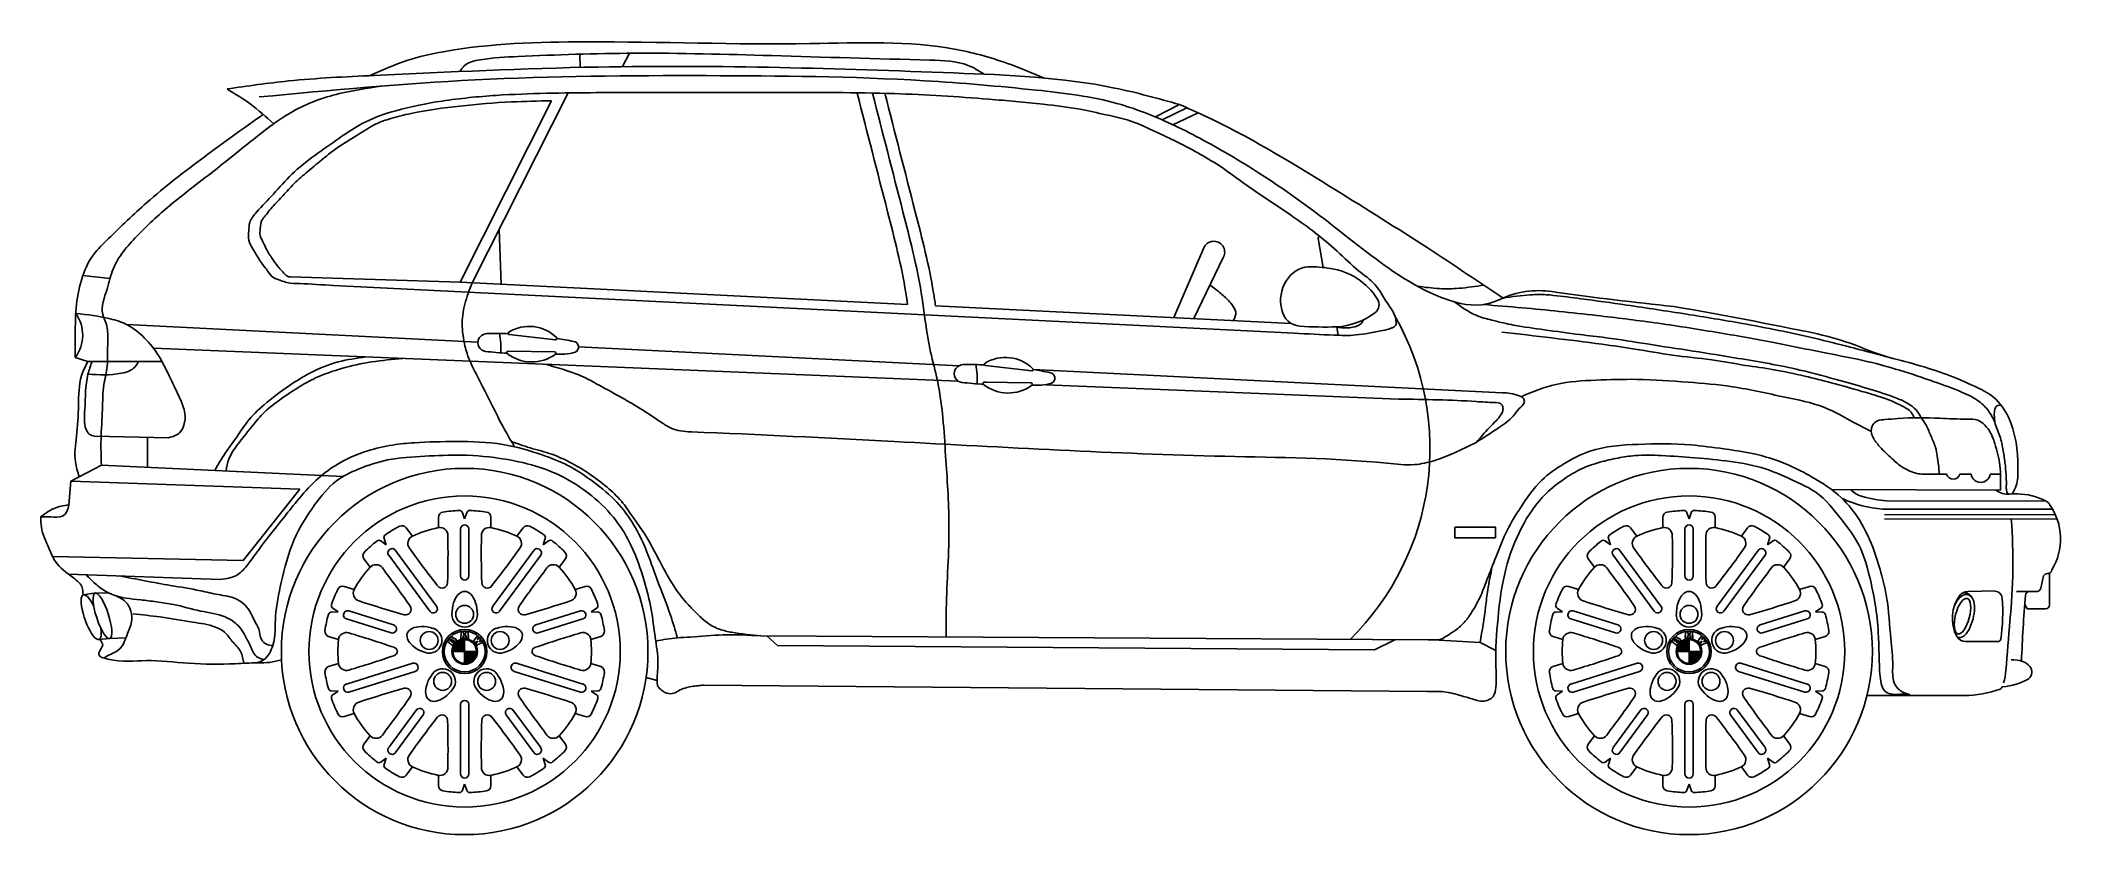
# Model space of a CAD drawing. Header units: millimetres. Extents: x -2654 to 598, y 0 to 1280.
import ezdxf

# ---------------------------------------------------------------- set-up
doc = ezdxf.new("R2010")
doc.units = ezdxf.units.MM
doc.layers.add('ceco.net 206', color=7, linetype='Continuous')

msp = doc.modelspace()

# ---------------------------------------------------------------- linework, layer by layer
at = {"layer": 'ceco.net 206'}
for p, q in [((-1785.6, 1257.6), (-1785.1, 1236.3)), ((-1705.9, 1259.1), (-1717.1, 1237.5)), ((-1978.6, 890.4), (-1831.2, 1182.6)), ((-1804.4, 1195.3), (-1959, 889.4)), ((-820.2, 1176.4), (-859, 1156.4)), ((-808.5, 1171.2), (-848.5, 1151.9)), ((-790.4, 1163.2), (-831.2, 1144)), ((-1915.5, 975.3), (-1912.3, 887.1)), ((-829.5, 833.1), (-781.4, 945.4)), ((-597.2, 960.4), (-589, 913.9)), ((-797.4, 831.5), (-749.3, 930.8)), ((-2542.1, 896.3), (-2585.9, 901)), ((-2252.3, 898.8), (-1978.6, 890.4)), ((-2182.4, 884.7), (-635.6, 808)), ((-1978.6, 890.4), (-1258.1, 854.5)), ((-1213.2, 852.2), (-640.6, 823.7)), ((-2515.1, 821.9), (-1949.8, 793.8)), ((-567.3, 818.2), (-565, 804.3)), ((-2472.4, 783.8), (-1176.8, 730.8)), ((-1825, 797.3), (-1899.6, 806)), ((-1787.7, 785.8), (-1175.3, 755.5)), ((-2577.9, 762.4), (-2598, 769.1)), ((-2458.5, 762.3), (-2577.9, 762.4)), ((-1826.3, 778.1), (-1901.4, 779.3)), ((-1810.1, 774.4), (-1824.9, 774.4)), ((-1058.2, 747.2), (-1132.8, 755.9)), ((-1055.9, 749.5), (-300.7, 712.1)), ((-1135.1, 729.1), (-1130.9, 728.9)), ((-1059.5, 728.1), (-1134.6, 729.2)), ((-1043.3, 724.3), (-1058.1, 724.3)), ((-1035.6, 725), (-467.7, 701.8)), ((-2566.7, 642), (-2447.9, 639.6)), ((-2481.8, 640.3), (-2481.8, 591.6)), ((-2556.1, 595.6), (-2605.5, 569.7)), ((-2166.6, 577.2), (-2556.1, 595.6)), ((-2605.5, 569.7), (-2608.6, 531.5)), ((-2605.5, 569.7), (-2236.7, 556.5)), ((-2236.7, 556.5), (-2327.8, 441.6)), ((501.2, 555), (229.8, 555.9)), ((414.6, 580.9), (387.2, 580.8)), ((454.2, 581), (436.1, 580.9)), ((501.6, 581.1), (484.9, 581.1)), ((585.4, 524.2), (311.6, 524.5)), ((574.7, 537.4), (318.2, 537.7)), ((-2055.4, 481), (-2065.2, 494.4)), ((-2013.5, 494.8), (-2013.5, 511.4)), ((-1978, 417.1), (-1978, 492.4)), ((-1971.2, 508.7), (-1974.5, 518.7)), ((-1971.2, 508.7), (-1967.8, 518.7)), ((-1964.4, 417.1), (-1964.4, 492.4)), ((-1928.9, 494.8), (-1928.9, 511.4)), ((-1887, 481), (-1877.2, 494.4)), ((-84.2, 481), (-94, 494.4)), ((-42.3, 494.8), (-42.3, 511.4)), ((-6.8, 417.1), (-6.8, 492.4)), ((0, 508.7), (-3.4, 518.7)), ((0, 508.7), (3.4, 518.7)), ((6.8, 417.1), (6.8, 492.4)), ((42.3, 494.8), (42.3, 511.4)), ((84.2, 481), (94, 494.4)), ((589.7, 515.9), (314.6, 515.5)), ((592.5, 508.7), (314.6, 508.4)), ((-2097.7, 467.2), (-2106.3, 473.3)), ((-2097.7, 467.2), (-2100.9, 477.2)), ((-2016.4, 368), (-2082.6, 458.1)), ((-1926, 368), (-1859.8, 458.1)), ((-1844.7, 467.2), (-1841.4, 477.2)), ((-1844.7, 467.2), (-1836, 473.3)), ((-126.5, 467.2), (-135.2, 473.3)), ((-126.5, 467.2), (-129.7, 477.2)), ((-45.2, 368), (-111.4, 458.1)), ((45.2, 368), (111.4, 458.1)), ((126.5, 467.2), (129.7, 477.2)), ((126.5, 467.2), (135.2, 473.3)), ((-2327.8, 441.6), (-2634.8, 448.4)), ((-2123.5, 430.9), (-2133.3, 444.3)), ((-2027.3, 360), (-2093.5, 450.1)), ((-1915.1, 360), (-1848.8, 450.1)), ((-1818.8, 430.9), (-1809, 444.3)), ((-152.3, 430.9), (-162.2, 444.3)), ((-56.1, 360), (-122.3, 450.1)), ((56.1, 360), (122.3, 450.1)), ((152.3, 430.9), (162.2, 444.3)), ((-2609.2, 419.9), (-2364.9, 411.3)), ((-2149.1, 395), (-2165, 400)), ((-1793.2, 395), (-1777.4, 400)), ((-178, 395), (-193.8, 400)), ((178, 395), (193.8, 400)), ((492.6, 392.6), (448.7, 391.6)), ((558.4, 391.6), (527.1, 391.6)), ((580.1, 421.3), (580.1, 370)), ((-2565.2, 389.5), (-2584.7, 386.6)), ((-2543.1, 389), (-2565.2, 389.5)), ((-2175, 358.8), (-2185.6, 358.6)), ((-2175, 358.8), (-2183.6, 365)), ((-2085.6, 338), (-2157.5, 360.4)), ((-1856.8, 338), (-1784.9, 360.4)), ((-1767.3, 358.8), (-1758.8, 365)), ((-1767.3, 358.8), (-1756.8, 358.6)), ((-203.8, 358.8), (-214.4, 358.6)), ((-203.8, 358.8), (-212.4, 365)), ((-114.4, 338), (-186.3, 360.4)), ((114.4, 338), (186.3, 360.4)), ((203.8, 358.8), (212.4, 365)), ((203.8, 358.8), (214.4, 358.6)), ((540.6, 371), (543.6, 364.7)), ((574, 363.8), (545, 363.8)), ((-2089.6, 325), (-2161.5, 347.5)), ((-1976.9, 326.4), (-1977.3, 316.2)), ((-1973.6, 326.8), (-1976.9, 326.4)), ((-1971.2, 319.8), (-1973.6, 326.8)), ((-1968.8, 326.8), (-1971.2, 319.8)), ((-1965.4, 326.4), (-1968.8, 326.8)), ((-1965, 316.2), (-1965.4, 326.4)), ((-1852.7, 325), (-1780.8, 347.5)), ((-118.4, 325), (-190.4, 347.5)), ((-5.8, 326.4), (-6.1, 316.2)), ((-2.4, 326.8), (-5.8, 326.4)), ((0, 319.8), (-2.4, 326.8)), ((2.4, 326.8), (0, 319.8)), ((5.8, 326.4), (2.4, 326.8)), ((6.1, 316.2), (5.8, 326.4)), ((118.4, 325), (190.4, 347.5)), ((-2542.6, 316.1), (-2560.5, 314.2)), ((-2516.5, 317.2), (-2542.6, 316.1)), ((-2174.4, 314.3), (-2190.2, 319.2)), ((-1993.8, 317.6), (-1998.8, 311.3)), ((-1998.8, 311.3), (-1990.8, 305)), ((-1994.8, 312.5), (-1992.9, 314.8)), ((-1993.5, 311.5), (-1994.8, 312.5)), ((-1991.6, 313.9), (-1993.5, 311.5)), ((-1989.7, 312.8), (-1991.8, 310.1)), ((-1991.8, 310.1), (-1990.6, 309.1)), ((-1990.8, 305), (-1985.6, 311.5)), ((-1990.6, 309.1), (-1988.5, 311.8)), ((-1990.2, 295.1), (-1952.2, 295.1)), ((-1990.1, 296.3), (-1971.2, 296.3)), ((-1990, 297.5), (-1971.2, 297.5)), ((-1989.8, 298.7), (-1971.2, 298.7)), ((-1989.6, 299.9), (-1971.2, 299.9)), ((-1989.2, 301.1), (-1971.2, 301.1)), ((-1988.8, 302.2), (-1971.2, 302.2)), ((-1988.2, 303.4), (-1971.2, 303.4)), ((-1987.6, 304.6), (-1971.2, 304.6)), ((-1986.9, 305.8), (-1971.2, 305.8)), ((-1986, 307), (-1971.2, 307)), ((-1984.9, 308.2), (-1971.2, 308.2)), ((-1983.7, 309.4), (-1971.2, 309.4)), ((-1982.2, 310.6), (-1971.2, 310.6)), ((-1980.3, 311.8), (-1971.2, 311.8)), ((-1977.7, 312.9), (-1971.2, 312.9)), ((-1977.3, 316.2), (-1974, 316.7)), ((-1974, 316.7), (-1973.8, 320.8)), ((-1973.8, 320.8), (-1972.4, 316.6)), ((-1972.4, 316.6), (-1970, 316.6)), ((-1971.2, 314.1), (-1971.2, 276.1)), ((-1971.2, 293.9), (-1952.2, 293.9)), ((-1971.2, 292.7), (-1952.3, 292.7)), ((-1970, 316.6), (-1968.5, 320.8)), ((-1968.5, 320.8), (-1968.4, 316.7)), ((-1968.4, 316.7), (-1965, 316.2)), ((-1951, 319.9), (-1957.1, 311.9)), ((-1957.1, 311.9), (-1954.9, 309.8)), ((-1954.9, 309.8), (-1950.2, 311.9)), ((-1950.2, 311.9), (-1953.3, 307.8)), ((-1953.3, 307.8), (-1951.8, 305.2)), ((-1951.8, 305.2), (-1942.6, 309.4)), ((-1948.6, 317.7), (-1951, 319.9)), ((-1951, 314.6), (-1948.6, 317.7)), ((-1947.2, 316.3), (-1951, 314.6)), ((-1947.7, 310.6), (-1945.2, 313.9)), ((-1944.2, 312.2), (-1947.7, 310.6)), ((-1945.2, 313.9), (-1947.2, 316.3)), ((-1942.6, 309.4), (-1944.2, 312.2)), ((-1768, 314.3), (-1752.2, 319.2)), ((-1494.2, 320.2), (-420.1, 313.8)), ((-1484.9, 320.2), (-1467.8, 304.5)), ((-1467.8, 304.5), (-506.6, 297.8)), ((-506.6, 297.8), (-473.6, 314.1)), ((-336.3, 309.4), (-412.2, 314)), ((-311, 296.5), (-336.3, 309.4)), ((-203.2, 314.3), (-219, 319.2)), ((-22.6, 317.6), (-27.6, 311.3)), ((-27.6, 311.3), (-19.6, 305)), ((-23.6, 312.5), (-21.7, 314.8)), ((-22.4, 311.5), (-23.6, 312.5)), ((-20.4, 313.9), (-22.4, 311.5)), ((-18.5, 312.8), (-20.7, 310.1)), ((-20.7, 310.1), (-19.4, 309.1)), ((-19.6, 305), (-14.4, 311.5)), ((-19.4, 309.1), (-17.3, 311.8)), ((-19, 296.3), (0, 296.3)), ((-19, 295.1), (19, 295.1)), ((-18.8, 297.5), (0, 297.5)), ((-18.6, 298.7), (0, 298.7)), ((-18.4, 299.9), (0, 299.9)), ((-18, 301.1), (0, 301.1)), ((-17.6, 302.2), (0, 302.2)), ((-17.1, 303.4), (0, 303.4)), ((-16.4, 304.6), (0, 304.6)), ((-15.7, 305.8), (0, 305.8)), ((-14.8, 307), (0, 307)), ((-13.8, 308.2), (0, 308.2)), ((-12.5, 309.4), (0, 309.4)), ((-11, 310.6), (0, 310.6)), ((-9.1, 311.8), (0, 311.8)), ((-6.5, 312.9), (0, 312.9)), ((-6.1, 316.2), (-2.8, 316.7)), ((-2.8, 316.7), (-2.7, 320.8)), ((-2.7, 320.8), (-1.2, 316.6)), ((-1.2, 316.6), (1.2, 316.6)), ((0, 314.1), (0, 276.1)), ((0, 293.9), (19, 293.9)), ((0, 292.7), (18.8, 292.7)), ((1.2, 316.6), (2.7, 320.8)), ((2.7, 320.8), (2.8, 316.7)), ((2.8, 316.7), (6.1, 316.2)), ((20.2, 319.9), (14.1, 311.9)), ((14.1, 311.9), (16.3, 309.8)), ((16.3, 309.8), (21, 311.9)), ((21, 311.9), (17.9, 307.8)), ((17.9, 307.8), (19.4, 305.2)), ((19.4, 305.2), (28.6, 309.4)), ((22.6, 317.7), (20.2, 319.9)), ((20.2, 314.6), (22.6, 317.7)), ((24, 316.3), (20.2, 314.6)), ((23.4, 310.6), (26, 313.9)), ((27, 312.2), (23.4, 310.6)), ((26, 313.9), (24, 316.3)), ((28.6, 309.4), (27, 312.2)), ((203.2, 314.3), (219, 319.2)), ((497.3, 311), (444.8, 311)), ((-2174.4, 275.9), (-2190.2, 271)), ((-2054.8, 276.1), (-2161.5, 242.7)), ((-2050.8, 263.1), (-2157.5, 229.8)), ((-1971.2, 291.5), (-1952.5, 291.5)), ((-1971.2, 290.3), (-1952.8, 290.3)), ((-1971.2, 289.2), (-1953.1, 289.2)), ((-1971.2, 288), (-1953.6, 288)), ((-1971.2, 286.8), (-1954.1, 286.8)), ((-1971.2, 285.6), (-1954.7, 285.6)), ((-1971.2, 284.4), (-1955.5, 284.4)), ((-1971.2, 283.2), (-1956.4, 283.2)), ((-1971.2, 282), (-1957.4, 282)), ((-1971.2, 280.8), (-1958.7, 280.8)), ((-1971.2, 279.6), (-1960.2, 279.6)), ((-1971.2, 278.5), (-1962, 278.5)), ((-1971.2, 277.3), (-1964.7, 277.3)), ((-1891.6, 263.1), (-1784.9, 229.8)), ((-1887.6, 276.1), (-1780.8, 242.7)), ((-1768, 275.9), (-1752.2, 271)), ((-203.2, 275.9), (-219, 271)), ((-83.6, 276.1), (-190.4, 242.7)), ((-79.6, 263.1), (-186.3, 229.8)), ((0, 291.5), (18.6, 291.5)), ((0, 290.3), (18.4, 290.3)), ((0, 289.2), (18, 289.2)), ((0, 288), (17.6, 288)), ((0, 286.8), (17.1, 286.8)), ((0, 285.6), (16.4, 285.6)), ((0, 284.4), (15.7, 284.4)), ((0, 283.2), (14.8, 283.2)), ((0, 282), (13.8, 282)), ((0, 280.8), (12.5, 280.8)), ((0, 279.6), (11, 279.6)), ((0, 278.5), (9.1, 278.5)), ((0, 277.3), (6.5, 277.3)), ((79.6, 263.1), (186.3, 229.8)), ((83.6, 276.1), (190.4, 242.7)), ((203.2, 275.9), (219, 271)), ((-2175, 231.4), (-2185.6, 231.6)), ((-2175, 231.4), (-2183.6, 225.2)), ((-1767.3, 231.4), (-1756.8, 231.6)), ((-1767.3, 231.4), (-1758.8, 225.2)), ((-1661.3, 248.2), (-1679.1, 253.1)), ((-1586.4, 240.9), (-421.1, 230.9)), ((-203.8, 231.4), (-214.4, 231.6)), ((-203.8, 231.4), (-212.4, 225.2)), ((203.8, 231.4), (214.4, 231.6)), ((203.8, 231.4), (212.4, 225.2)), ((-2149.1, 195.2), (-2165, 190.2)), ((-2048.9, 200.9), (-2093.5, 140.2)), ((-1978, 209.6), (-1978, 97.8)), ((-1964.4, 209.6), (-1964.4, 97.8)), ((-1893.5, 200.9), (-1848.8, 140.2)), ((-1793.2, 195.2), (-1777.4, 190.2)), ((-178, 195.2), (-193.8, 190.2)), ((-77.7, 200.9), (-122.3, 140.2)), ((-6.8, 209.6), (-6.8, 97.8)), ((6.8, 209.6), (6.8, 97.8)), ((77.7, 200.9), (122.3, 140.2)), ((178, 195.2), (193.8, 190.2)), ((286.4, 224), (442.7, 224)), ((-2038, 192.8), (-2082.6, 132.1)), ((-1904.4, 192.8), (-1859.8, 132.1)), ((-66.8, 192.8), (-111.4, 132.1)), ((66.8, 192.8), (111.4, 132.1)), ((-2123.5, 159.3), (-2133.3, 145.9)), ((-1818.8, 159.3), (-1809, 145.9)), ((-152.3, 159.3), (-162.2, 145.9)), ((152.3, 159.3), (162.2, 145.9)), ((-2097.7, 123), (-2106.3, 116.9)), ((-2097.7, 123), (-2100.9, 113)), ((-2055.4, 109.2), (-2065.2, 95.8)), ((-1887, 109.2), (-1877.2, 95.8)), ((-1844.7, 123), (-1836, 116.9)), ((-1844.7, 123), (-1841.4, 113)), ((-126.5, 123), (-135.2, 116.9)), ((-126.5, 123), (-129.7, 113)), ((-84.2, 109.2), (-94, 95.8)), ((84.2, 109.2), (94, 95.8)), ((126.5, 123), (129.7, 113)), ((126.5, 123), (135.2, 116.9)), ((-2013.5, 95.4), (-2013.5, 78.9)), ((-1971.2, 81.5), (-1974.5, 71.5)), ((-1971.2, 81.5), (-1967.8, 71.5)), ((-1928.9, 95.4), (-1928.9, 78.9)), ((-42.3, 95.4), (-42.3, 78.9)), ((0, 81.5), (-3.4, 71.5)), ((0, 81.5), (3.4, 71.5)), ((42.3, 95.4), (42.3, 78.9))]:
    msp.add_line(p, q, dxfattribs=at)
msp.add_lwpolyline([(-377.3, 495.7), (-311.7, 495.7), (-311.7, 478.5), (-377.3, 478.5)], close=True, dxfattribs=at)
for centre, radius in [((-1971.2, 295.1), 295.1), ((0, 295.1), 295.1), ((-1971.2, 295.1), 250.6), ((0, 295.1), 250.6), ((-1971.2, 354.9), 14.4), ((0, 354.9), 14.4), ((-2028.3, 312.9), 14.4), ((-1971.2, 295.1), 35.7), ((-1971.2, 295.1), 32.9), ((-1914.1, 312.9), 14.4), ((-57.1, 312.9), 14.4), ((0, 295.1), 35.7), ((0, 295.1), 32.9), ((57.1, 312.9), 14.4), ((-1971.2, 295.1), 20.6), ((-1971.2, 295.1), 19), ((0, 295.1), 20.6), ((0, 295.1), 19), ((-2006.6, 246.9), 14.4), ((-1935.8, 246.9), 14.4), ((-35.4, 246.9), 14.4), ((35.4, 246.9), 14.4)]:
    msp.add_circle(centre, radius, dxfattribs=at)
for centre, radius, start, end in [((-765.2, 938.5), 17.6, 334.1345, 156.8027), ((-594.5, 960.9), 2.72, 81.3467, 190.2324), ((-608.3, 869.1), 46.3, 96.4475, 149.2925), ((-610.5, 720.3), 194.8, 80.2407, 90.8805), ((-592.5, 806.3), 107.1, 32.2079, 81.9162), ((-2252, 908.8), 10, 225.4353, 268.2501), ((-600.1, 861.1), 57.5, 146.6075, 195.7014), ((-515.1, 854.1), 16.1, 305.2453, 35.2094), ((-241, 725.8), 150.8, 80.0267, 112.818), ((554.5, 6392.2), 5571.4, 262.0618, 264.0344), ((-1262, -6263.7), 7221.6, 78.26648, 80.13321), ((-2645.8, 804.8), 59.7, 323.2538, 35.6945), ((-1867.5, 755.6), 63.4, 45.5776, 121.1097), ((-624.6, 850.6), 31.3, 189.2355, 266.5862), ((-586.5, 1387), 569.1, 265.9717, 271.9242), ((-573.4, 929.4), 111.3, 273.1213, 307.4029), ((-553.1, 876.5), 60, 256.3043, 288.6975), ((-849.2, 622.1), 432.1, 314.6108, 29.5872), ((-542.4, 838.1), 20.2, 294.813, 335.341), ((-1934.2, 792.9), 15.6, 155.8139, 205.9118), ((-1934, 790.9), 16.7, 86.9695, 149.6755), ((-1936.3, 791.9), 13.3, 205.9118, 263.6744), ((-1926.2, 142.3), 665.3, 87.8257, 90.6005), ((-2049.2, 781.1), 136.5, 358.0241, 11.1567), ((-1899, 808.1), 2.18, 125.8598, 253.3727), ((-1824.9, 799.5), 2.18, 266.1413, 39.0621), ((-1926.2, 142.3), 665.3, 78.6936, 81.0506), ((-1796.7, 785.8), 8.93, 293.8399, 84.0701), ((11.4, 14.9), 815.7, 71.7374, 76.1557), ((437.6, 1166.2), 413.5, 245.6386, 254.9777), ((-1858.7, 1492.2), 717.9, 263.6744, 266.4869), ((-1901, 777.1), 2.18, 99.0883, 226.6011), ((-1863, 825), 63.4, 231.3512, 306.8833), ((-1826.4, 775.9), 2.18, 313.3989, 86.3196), ((-1810.9, 824.6), 50.2, 270.9535, 290.7978), ((-1167.4, 742.9), 15.6, 155.8139, 205.9118), ((-1167.2, 740.9), 16.7, 86.9695, 149.6755), ((-1159.4, 92.2), 665.3, 87.8257, 90.6005), ((-1282.4, 731.1), 136.5, 358.0241, 11.1567), ((-1132.2, 758), 2.18, 125.8598, 253.3727), ((-1100.7, 705.5), 63.4, 45.5776, 121.1097), ((-1058.1, 749.4), 2.18, 266.1413, 39.0621), ((-1159.4, 92.2), 665.3, 78.6936, 81.0506), ((-1169.5, 741.8), 13.3, 205.9118, 263.6744), ((-1091.9, 1442.2), 717.9, 263.6744, 266.4869), ((-1134.2, 727.1), 2.18, 99.0883, 226.6011), ((-1096.1, 775), 63.4, 231.3512, 306.8833), ((-1059.6, 725.9), 2.18, 313.3989, 86.3196), ((-1044.1, 774.5), 50.2, 270.9535, 290.7978), ((-1029.9, 735.7), 8.93, 293.8399, 84.0701), ((287.5, 581.4), 37.4, 223.3444, 255.1071), ((425.4, 584.1), 11.2, 196.7671, 343.5671), ((469.6, 583.1), 15.5, 187.9703, 352.3639), ((512.9, 579.7), 31, 232.6885, 276.1335), ((-1971.2, 295.1), 227.4, 92.1745, 98.8691), ((-1979.6, 517), 5.34, 18.4972, 92.1745), ((-1962.8, 517), 5.34, 87.8255, 161.5028), ((-1971.2, 295.1), 227.4, 81.1309, 87.8255), ((0, 295.1), 227.4, 92.1745, 98.8691), ((-8.4, 517), 5.34, 18.4972, 92.1745), ((8.4, 517), 5.34, 87.8255, 161.5028), ((0, 295.1), 227.4, 81.1309, 87.8255), ((326.5, 713.7), 189.8, 245.1627, 265.507), ((333.1, 726.9), 189.8, 253.0907, 265.507), ((525.2, 413.9), 135.2, 88.509, 93.7953), ((528, 449.7), 99.4, 61.9806, 89.6124), ((567.3, 524), 15.4, 30.4632, 61.0483), ((502.4, 476.4), 95.7, 328.5605, 35.3113), ((-1971.2, 295.1), 227.4, 117.4551, 124.1497), ((-2072.1, 489.3), 8.55, 36.3242, 117.4551), ((-1971.2, 295.1), 204.1, 101.9591, 114.3651), ((-2004.9, 511.4), 8.55, 98.8691, 180), ((-2011.1, 482.1), 12.9, 359.9953, 100.5781), ((-1971.2, 492.4), 6.79, 0, 180), ((-1931.3, 482.1), 12.9, 79.4219, 180.0047), ((-1937.4, 511.4), 8.55, 0, 81.1309), ((-1971.2, 295.1), 204.1, 65.6349, 78.0409), ((-1870.3, 489.3), 8.55, 62.5449, 143.6758), ((-1971.2, 295.1), 227.4, 55.8503, 62.5449), ((0, 295.1), 227.4, 117.4551, 124.1497), ((-100.9, 489.3), 8.55, 36.3242, 117.4551), ((0, 295.1), 204.1, 101.9591, 114.3651), ((-33.7, 511.4), 8.55, 98.8691, 180), ((-39.9, 482.1), 12.9, 359.9953, 100.5781), ((0, 492.4), 6.79, 0, 180), ((39.9, 482.1), 12.9, 79.4219, 180.0047), ((33.7, 511.4), 8.55, 0, 81.1309), ((0, 295.1), 204.1, 65.6349, 78.0409), ((100.9, 489.3), 8.55, 62.5449, 143.6758), ((0, 295.1), 227.4, 55.8503, 62.5449), ((-402.7, 439.2), 924, 354.1255, 4.3078), ((-2126.5, 449.3), 8.55, 135.1934, 216.3242), ((-1971.2, 295.1), 227.4, 128.4988, 135.1934), ((-2109.4, 468.9), 5.34, 54.8214, 128.4988), ((-2095.8, 478.9), 5.34, 124.1497, 197.8271), ((-2088.1, 454.1), 6.79, 36.3242, 216.3242), ((-2049.8, 469.4), 12.9, 115.7462, 216.3289), ((-657.9, 1457.8), 1720, 215.3851, 217.9242), ((-3718, 453.9), 1720, 358.4001, 0.9391), ((-224.4, 453.9), 1720, 179.0609, 181.5999), ((-3284.5, 1457.8), 1720, 322.0758, 324.6149), ((-1892.6, 469.4), 12.9, 323.6711, 64.2538), ((-1854.3, 454.1), 6.79, 323.6758, 143.6758), ((-1846.5, 478.9), 5.34, 342.1729, 55.8503), ((-1832.9, 468.9), 5.34, 51.5012, 125.1786), ((-1971.2, 295.1), 227.4, 44.8066, 51.5012), ((-1815.9, 449.3), 8.55, 323.6758, 44.8066), ((-155.3, 449.3), 8.55, 135.1934, 216.3242), ((0, 295.1), 227.4, 128.4988, 135.1934), ((-138.2, 468.9), 5.34, 54.8214, 128.4988), ((-124.7, 478.9), 5.34, 124.1497, 197.8271), ((-116.9, 454.1), 6.79, 36.3242, 216.3242), ((-78.6, 469.4), 12.9, 115.7462, 216.3289), ((1313.3, 1457.8), 1720, 215.3851, 217.9242), ((-1746.8, 453.9), 1720, 358.4001, 0.9391), ((1746.8, 453.9), 1720, 179.0609, 181.5999), ((-1313.3, 1457.8), 1720, 322.0758, 324.6149), ((78.6, 469.4), 12.9, 323.6711, 64.2538), ((116.9, 454.1), 6.79, 323.6758, 143.6758), ((124.7, 478.9), 5.34, 342.1729, 55.8503), ((138.2, 468.9), 5.34, 51.5012, 125.1786), ((0, 295.1), 227.4, 44.8066, 51.5012), ((155.3, 449.3), 8.55, 323.6758, 44.8066), ((-1971.2, 295.1), 204.1, 138.2834, 150.6894), ((-2114.1, 422.1), 12.9, 36.3196, 136.9023), ((-3472.6, -611.7), 1720, 34.7243, 37.2634), ((-469.8, -611.7), 1720, 142.7366, 145.2757), ((-1828.3, 422.1), 12.9, 43.0977, 143.6804), ((-1971.2, 295.1), 204.1, 29.3106, 41.7166), ((0, 295.1), 204.1, 138.2834, 150.6894), ((-142.9, 422.1), 12.9, 36.3196, 136.9023), ((-1501.4, -611.7), 1720, 34.7243, 37.2634), ((1501.4, -611.7), 1720, 142.7366, 145.2757), ((142.9, 422.1), 12.9, 43.0977, 143.6804), ((0, 295.1), 204.1, 29.3106, 41.7166), ((578, 427.1), 6.15, 287.9887, 354.6081), ((-1971.2, 295.1), 227.4, 153.7793, 160.4739), ((-2167.5, 391.8), 8.55, 72.6485, 153.7793), ((-2137.7, 389), 12.9, 152.0704, 252.6531), ((-2007.6, 406.3), 9.03, 218.8621, 357.4621), ((-1971.2, 417.1), 6.79, 180, 0), ((-1934.7, 406.3), 9.03, 182.5379, 321.1379), ((-1804.6, 389), 12.9, 287.3469, 27.9296), ((-1774.8, 391.8), 8.55, 26.2207, 107.3515), ((-1971.2, 295.1), 227.4, 19.5261, 26.2207), ((0, 295.1), 227.4, 153.7793, 160.4739), ((-196.3, 391.8), 8.55, 72.6485, 153.7793), ((-166.6, 389), 12.9, 152.0704, 252.6531), ((-36.5, 406.3), 9.03, 218.8621, 357.4621), ((0, 417.1), 6.79, 180, 0), ((36.5, 406.3), 9.03, 182.5379, 321.1379), ((166.6, 389), 12.9, 287.3469, 27.9296), ((196.3, 391.8), 8.55, 26.2207, 107.3515), ((0, 295.1), 227.4, 19.5261, 26.2207), ((449.3, 372.8), 18.8, 91.7861, 133.5128), ((491.6, 380.1), 12.5, 3.7836, 85.551), ((547.8, 385.4), 6.15, 90, 175.3716), ((559.2, 398.8), 7.24, 263.6194, 348.412), ((-405.7, 636.2), 1000.9, 346.193, 347.349), ((577.7, 412.7), 8.03, 96.0878, 148.0275), ((576.4, 432), 11.3, 271.6087, 287.9887), ((-2185.5, 353.2), 5.34, 91.1456, 164.823), ((-2180.5, 369.3), 5.34, 160.4739, 234.1513), ((-2159.5, 354), 6.79, 72.6485, 252.6485), ((-1601.8, 2009.8), 1720, 251.7094, 254.2484), ((-2066.4, 363.1), 9.03, 255.1864, 33.7863), ((-2021.8, 364), 6.79, 216.3242, 36.3242), ((-1920.5, 364), 6.79, 143.6758, 323.6758), ((-1876, 363.1), 9.03, 146.2137, 284.8136), ((-2340.6, 2009.8), 1720, 285.7516, 288.2906), ((-1782.8, 354), 6.79, 287.3515, 107.3515), ((-1761.9, 369.3), 5.34, 305.8487, 19.5261), ((-1756.9, 353.2), 5.34, 15.177, 88.8544), ((-214.3, 353.2), 5.34, 91.1456, 164.823), ((-209.3, 369.3), 5.34, 160.4739, 234.1513), ((-188.3, 354), 6.79, 72.6485, 252.6485), ((369.4, 2009.8), 1720, 251.7094, 254.2484), ((-95.2, 363.1), 9.03, 255.1864, 33.7863), ((-50.6, 364), 6.79, 216.3242, 36.3242), ((50.6, 364), 6.79, 143.6758, 323.6758), ((95.2, 363.1), 9.03, 146.2137, 284.8136), ((-369.4, 2009.8), 1720, 285.7516, 288.2906), ((188.3, 354), 6.79, 287.3515, 107.3515), ((209.3, 369.3), 5.34, 305.8487, 19.5261), ((214.3, 353.2), 5.34, 15.177, 88.8544), ((488.2, 348.6), 64.2, 143.8921, 207.2521), ((443, 375), 14.4, 26.1115, 102.6061), ((223.5, 357.7), 281.5, 351.2626, 4.7512), ((3305.2, 165.5), 2772.4, 175.4408, 177.6413), ((545, 365.3), 1.54, 205.2106, 270), ((574, 370), 6.15, 270, 0), ((-2187.6, 327.4), 8.55, 171.5176, 252.6485), ((-1971.2, 295.1), 227.4, 164.823, 171.5176), ((-2161.5, 312.8), 12.9, 72.6438, 173.2265), ((-2087.6, 331.5), 6.79, 252.6485, 72.6485), ((-2028.3, 312.9), 20.5, 252.6485, 72.6485), ((-1971.2, 354.9), 20.5, 180, 0), ((-1914.1, 312.9), 20.5, 107.3515, 287.3515), ((-1854.8, 331.5), 6.79, 107.3515, 287.3515), ((-1780.8, 312.8), 12.9, 6.7735, 107.3562), ((-1754.7, 327.4), 8.55, 287.3515, 8.4824), ((-1971.2, 295.1), 227.4, 8.4824, 15.177), ((-216.5, 327.4), 8.55, 171.5176, 252.6485), ((0, 295.1), 227.4, 164.823, 171.5176), ((-190.4, 312.8), 12.9, 72.6438, 173.2265), ((-116.4, 331.5), 6.79, 252.6485, 72.6485), ((-57.1, 312.9), 20.5, 252.6485, 72.6485), ((0, 354.9), 20.5, 180, 0), ((57.1, 312.9), 20.5, 107.3515, 287.3515), ((116.4, 331.5), 6.79, 107.3515, 287.3515), ((190.4, 312.8), 12.9, 6.7735, 107.3562), ((216.5, 327.4), 8.55, 287.3515, 8.4824), ((0, 295.1), 227.4, 8.4824, 15.177), ((-5844.5, 805.2), 6377.6, 355.13652, 355.85944), ((-1971.2, 295.1), 204.1, 174.6076, 180), ((-1971.2, 295.1), 204.1, 180, 185.3924), ((-2643.7, -1324.9), 1720, 71.0486, 73.5876), ((-2088.1, 293.5), 9.03, 26.6618, 70.1106), ((-2084.9, 295.1), 5.34, 333.3382, 26.6618), ((-1991.7, 315.9), 2.69, 3.5411, 141.5977), ((-1992.2, 314.4), 0.801, 321.6974, 142.4623), ((-1989.1, 312.3), 0.8, 321.3189, 141.8384), ((-1987.9, 313.3), 2.94, 321.3183, 111.5293), ((-1857.5, 295.1), 5.34, 153.3382, 206.6618), ((-1854.2, 293.5), 9.03, 109.8894, 153.3382), ((-1298.7, -1324.9), 1720, 106.4124, 108.9514), ((-1971.2, 295.1), 204.1, 0, 5.3924), ((-1971.2, 295.1), 204.1, 354.6076, 0), ((0, 295.1), 204.1, 174.6076, 180), ((0, 295.1), 204.1, 180, 185.3924), ((-672.5, -1324.9), 1720, 71.0486, 73.5876), ((-117, 293.5), 9.03, 26.6618, 70.1106), ((-113.7, 295.1), 5.34, 333.3382, 26.6618), ((-20.5, 315.9), 2.69, 3.5411, 141.5977), ((-21.1, 314.4), 0.801, 321.6974, 142.4623), ((-17.9, 312.3), 0.8, 321.3189, 141.8384), ((-16.7, 313.3), 2.94, 321.3183, 111.5293), ((113.7, 295.1), 5.34, 153.3382, 206.6618), ((117, 293.5), 9.03, 109.8894, 153.3382), ((672.5, -1324.9), 1720, 106.4124, 108.9514), ((0, 295.1), 204.1, 0, 5.3924), ((0, 295.1), 204.1, 354.6076, 0), ((444.8, 326.4), 15.4, 207.6565, 270), ((497.3, 315.6), 4.62, 270, 351.2626), ((-2187.6, 262.8), 8.55, 107.3515, 188.4824), ((-1971.2, 295.1), 227.4, 188.4824, 195.177), ((-2161.5, 277.5), 12.9, 186.7735, 287.3562), ((-2643.7, 1915.1), 1720, 286.4124, 288.9514), ((-2088.1, 296.8), 9.03, 289.8894, 333.3382), ((-2052.8, 269.6), 6.79, 287.3515, 107.3515), ((-2006.6, 246.9), 20.5, 323.6758, 143.6758), ((-1935.8, 246.9), 20.5, 36.3242, 216.3242), ((-1889.6, 269.6), 6.79, 72.6485, 252.6485), ((-1854.2, 296.8), 9.03, 206.6618, 250.1106), ((-1298.7, 1915.1), 1720, 251.0486, 253.5876), ((-1780.8, 277.5), 12.9, 252.6438, 353.2265), ((-1754.7, 262.8), 8.55, 351.5176, 72.6485), ((-1971.2, 295.1), 227.4, 344.823, 351.5176), ((-216.5, 262.8), 8.55, 107.3515, 188.4824), ((0, 295.1), 227.4, 188.4824, 195.177), ((-190.4, 277.5), 12.9, 186.7735, 287.3562), ((-672.5, 1915.1), 1720, 286.4124, 288.9514), ((-117, 296.8), 9.03, 289.8894, 333.3382), ((-81.6, 269.6), 6.79, 287.3515, 107.3515), ((-35.4, 246.9), 20.5, 323.6758, 143.6758), ((35.4, 246.9), 20.5, 36.3242, 216.3242), ((81.6, 269.6), 6.79, 72.6485, 252.6485), ((117, 296.8), 9.03, 206.6618, 250.1106), ((672.5, 1915.1), 1720, 251.0486, 253.5876), ((190.4, 277.5), 12.9, 252.6438, 353.2265), ((216.5, 262.8), 8.55, 351.5176, 72.6485), ((0, 295.1), 227.4, 344.823, 351.5176), ((437.5, 268), 72.7, 341.3908, 357.2303), ((520.8, 233.3), 48.5, 70.4091, 92.4521), ((530, 257.1), 23, 36.7279, 72.3155), ((538.9, 261.7), 13.2, 306.5237, 43.674), ((-2185.5, 237), 5.34, 195.177, 268.8544), ((-2159.5, 236.3), 6.79, 107.3515, 287.3515), ((-1601.8, -1419.6), 1720, 105.7516, 108.2906), ((-2066.4, 227.2), 9.03, 326.2137, 104.8136), ((-1876, 227.2), 9.03, 75.1864, 213.7863), ((-2340.6, -1419.6), 1720, 71.7094, 74.2484), ((-1782.8, 236.3), 6.79, 252.6485, 72.6485), ((-1756.9, 237), 5.34, 271.1456, 344.823), ((-214.3, 237), 5.34, 195.177, 268.8544), ((-188.3, 236.3), 6.79, 107.3515, 287.3515), ((369.4, -1419.6), 1720, 105.7516, 108.2906), ((-95.2, 227.2), 9.03, 326.2137, 104.8136), ((95.2, 227.2), 9.03, 75.1864, 213.7863), ((-369.4, -1419.6), 1720, 71.7094, 74.2484), ((188.3, 236.3), 6.79, 252.6485, 72.6485), ((214.3, 237), 5.34, 271.1456, 344.823), ((438.3, 419.2), 195.2, 271.3087, 288.7383), ((496.5, 241), 8.05, 304.1028, 334.2106), ((505.1, 236.8), 1.54, 96.294, 154.2106), ((498.1, 335.9), 97.8, 274.0435, 299.8564), ((-2180.5, 220.9), 5.34, 125.8487, 199.5261), ((-1971.2, 295.1), 227.4, 199.5261, 206.2207), ((-2137.7, 201.2), 12.9, 107.3469, 207.9296), ((-1971.2, 295.1), 204.1, 209.3106, 221.7166), ((-3472.6, 1201.9), 1720, 322.7366, 325.2757), ((-2043.4, 196.8), 6.79, 323.6758, 143.6758), ((-1971.2, 209.6), 6.79, 0, 180), ((-1898.9, 196.8), 6.79, 36.3242, 216.3242), ((-469.8, 1201.9), 1720, 214.7243, 217.2634), ((-1971.2, 295.1), 204.1, 318.2834, 330.6894), ((-1804.6, 201.2), 12.9, 332.0704, 72.6531), ((-1971.2, 295.1), 227.4, 333.7793, 340.4739), ((-1761.9, 220.9), 5.34, 340.4739, 54.1513), ((-209.3, 220.9), 5.34, 125.8487, 199.5261), ((0, 295.1), 227.4, 199.5261, 206.2207), ((-166.6, 201.2), 12.9, 107.3469, 207.9296), ((0, 295.1), 204.1, 209.3106, 221.7166), ((-1501.4, 1201.9), 1720, 322.7366, 325.2757), ((-72.3, 196.8), 6.79, 323.6758, 143.6758), ((0, 209.6), 6.79, 0, 180), ((72.3, 196.8), 6.79, 36.3242, 216.3242), ((1501.4, 1201.9), 1720, 214.7243, 217.2634), ((0, 295.1), 204.1, 318.2834, 330.6894), ((166.6, 201.2), 12.9, 332.0704, 72.6531), ((0, 295.1), 227.4, 333.7793, 340.4739), ((209.3, 220.9), 5.34, 340.4739, 54.1513), ((-2167.5, 198.4), 8.55, 206.2207, 287.3515), ((-657.9, -867.5), 1720, 142.0758, 144.6149), ((-2007.6, 184), 9.03, 2.5379, 141.1379), ((-3718, 136.3), 1720, 359.0609, 1.5999), ((-224.4, 136.3), 1720, 178.4001, 180.9391), ((-1934.7, 184), 9.03, 38.8621, 177.4621), ((-3284.5, -867.5), 1720, 35.3851, 37.9242), ((-1774.8, 198.4), 8.55, 252.6485, 333.7793), ((-196.3, 198.4), 8.55, 206.2207, 287.3515), ((1313.3, -867.5), 1720, 142.0758, 144.6149), ((-36.5, 184), 9.03, 2.5379, 141.1379), ((-1746.8, 136.3), 1720, 359.0609, 1.5999), ((1746.8, 136.3), 1720, 178.4001, 180.9391), ((36.5, 184), 9.03, 38.8621, 177.4621), ((-1313.3, -867.5), 1720, 35.3851, 37.9242), ((196.3, 198.4), 8.55, 252.6485, 333.7793), ((-2126.5, 140.9), 8.55, 143.6758, 224.8066), ((-1971.2, 295.1), 227.4, 224.8066, 231.5012), ((-2114.1, 168.1), 12.9, 223.0977, 323.6804), ((-2088.1, 136.1), 6.79, 143.6758, 323.6758), ((-1854.3, 136.1), 6.79, 216.3242, 36.3242), ((-1828.3, 168.1), 12.9, 216.3196, 316.9023), ((-1971.2, 295.1), 227.4, 308.4988, 315.1934), ((-1815.9, 140.9), 8.55, 315.1934, 36.3242), ((-155.3, 140.9), 8.55, 143.6758, 224.8066), ((0, 295.1), 227.4, 224.8066, 231.5012), ((-142.9, 168.1), 12.9, 223.0977, 323.6804), ((-116.9, 136.1), 6.79, 143.6758, 323.6758), ((116.9, 136.1), 6.79, 216.3242, 36.3242), ((142.9, 168.1), 12.9, 216.3196, 316.9023), ((0, 295.1), 227.4, 308.4988, 315.1934), ((155.3, 140.9), 8.55, 315.1934, 36.3242), ((-2109.4, 121.3), 5.34, 231.5012, 305.1786), ((-2095.8, 111.3), 5.34, 162.1729, 235.8503), ((-1971.2, 295.1), 227.4, 235.8503, 242.5449), ((-2049.8, 120.8), 12.9, 143.6711, 244.2538), ((-1971.2, 295.1), 204.1, 245.6349, 258.0409), ((-2011.1, 108.1), 12.9, 259.4219, 0.0047), ((-1971.2, 97.8), 6.79, 180, 0), ((-1931.3, 108.1), 12.9, 179.9953, 280.5781), ((-1971.2, 295.1), 204.1, 281.9591, 294.3651), ((-1892.6, 120.8), 12.9, 295.7462, 36.3289), ((-1971.2, 295.1), 227.4, 297.4551, 304.1497), ((-1846.5, 111.3), 5.34, 304.1497, 17.8271), ((-1832.9, 121.3), 5.34, 234.8214, 308.4988), ((-138.2, 121.3), 5.34, 231.5012, 305.1786), ((-124.7, 111.3), 5.34, 162.1729, 235.8503), ((0, 295.1), 227.4, 235.8503, 242.5449), ((-78.6, 120.8), 12.9, 143.6711, 244.2538), ((0, 295.1), 204.1, 245.6349, 258.0409), ((-39.9, 108.1), 12.9, 259.4219, 0.0047), ((0, 97.8), 6.79, 180, 0), ((39.9, 108.1), 12.9, 179.9953, 280.5781), ((0, 295.1), 204.1, 281.9591, 294.3651), ((78.6, 120.8), 12.9, 295.7462, 36.3289), ((0, 295.1), 227.4, 297.4551, 304.1497), ((124.7, 111.3), 5.34, 304.1497, 17.8271), ((138.2, 121.3), 5.34, 234.8214, 308.4988), ((-2072.1, 100.9), 8.55, 242.5449, 323.6758), ((-2004.9, 78.9), 8.55, 180, 261.1309), ((-1971.2, 295.1), 227.4, 261.1309, 267.8255), ((-1979.6, 73.2), 5.34, 267.8255, 341.5028), ((-1962.8, 73.2), 5.34, 198.4972, 272.1745), ((-1971.2, 295.1), 227.4, 272.1745, 278.8691), ((-1937.4, 78.9), 8.55, 278.8691, 0), ((-1870.3, 100.9), 8.55, 216.3242, 297.4551), ((-100.9, 100.9), 8.55, 242.5449, 323.6758), ((-33.7, 78.9), 8.55, 180, 261.1309), ((0, 295.1), 227.4, 261.1309, 267.8255), ((-8.4, 73.2), 5.34, 267.8255, 341.5028), ((8.4, 73.2), 5.34, 198.4972, 272.1745), ((0, 295.1), 227.4, 272.1745, 278.8691), ((33.7, 78.9), 8.55, 278.8691, 0), ((100.9, 100.9), 8.55, 216.3242, 297.4551)]:
    msp.add_arc(centre, radius, start, end, dxfattribs=at)
at = {"layer": 'ceco.net 206', "extrusion": (0, 0, -1)}
for centre, major_axis, ratio in [((-2554.3, 352.7), (-11.8, 36.6), 0.254912), ((440.2, 352.1), (7.4, 28.4), 0.386253)]:
    msp.add_ellipse(centre, major_axis=major_axis, ratio=ratio, dxfattribs=at)
at = {"layer": 'ceco.net 206'}
for centre, major_axis in [((-1971.2, 354.9), (0, -37)), ((0, 354.9), (0, -37)), ((-2028.3, 312.9), (35.3, -11)), ((-57.1, 312.9), (35.3, -11)), ((-2006.6, 246.9), (21.9, 29.8)), ((-35.4, 246.9), (21.9, 29.8))]:
    msp.add_ellipse(centre, major_axis=major_axis, ratio=0.552883, start_param=1.570796, end_param=4.712389, dxfattribs=at)
at = {"layer": 'ceco.net 206', "extrusion": (0, 0, -1)}
for centre, major_axis, ratio, start_param, end_param in [((-2572.5, 350.4), (-12.7, 36.1), 0.279364, 2.17795, 7.455619), ((-1914.1, 312.9), (-35.3, -11), 0.552883, 1.570796, 4.712389), ((57.1, 312.9), (-35.3, -11), 0.552883, 1.570796, 4.712389), ((-1935.8, 246.9), (-21.9, 29.8), 0.552883, 1.570796, 4.712389), ((35.4, 246.9), (-21.9, 29.8), 0.552883, 1.570796, 4.712389)]:
    msp.add_ellipse(centre, major_axis=major_axis, ratio=ratio, start_param=start_param, end_param=end_param, dxfattribs=at)
at = {"layer": 'ceco.net 206'}
for points, knots in [([(-1039.1, 1219.3), (-1056.4, 1226.9), (-1102, 1246), (-1225.8, 1281.4), (-1457.9, 1269.7), (-1731.7, 1280.7), (-1950.2, 1274.7), (-2066, 1249), (-2103.9, 1231.8), (-2123.4, 1223)], [19.905892, 19.905892, 19.905892, 19.905892, 76.627248, 168.094575, 403.345831, 764.818386, 994.448174, 1055.026984, 1119.013807, 1119.013807, 1119.013807, 1119.013807]), ([(-1135, 1225.4), (-1143.2, 1230.8), (-1169.3, 1246.6), (-1288.7, 1249.8), (-1465.2, 1254.9), (-1686.5, 1261.4), (-1844.7, 1255.9), (-1933.9, 1251.6), (-1969.6, 1244.1), (-1976.8, 1232.9), (-1979, 1229.5)], [12.412405, 12.412405, 12.412405, 12.412405, 41.473731, 103.751975, 358.885215, 580.335503, 767.076097, 828.495299, 855.786905, 867.625454, 867.625454, 867.625454, 867.625454]), ([(-1831.2, 1182.6), (-1852.7, 1182.1), (-1902, 1181.1), (-1977.5, 1174.9), (-2042.7, 1166), (-2087.4, 1155.1), (-2116.5, 1145.4), (-2143.5, 1126.9), (-2175.2, 1108.8), (-2203.4, 1085.6), (-2228.5, 1064.7), (-2250.3, 1045.5), (-2267.6, 1024.9), (-2282.5, 1010.2), (-2291.7, 997.4), (-2298, 990.7), (-2300, 982.8), (-2300.2, 975.1), (-2301.8, 964.9), (-2295.3, 954.7), (-2290, 941.7), (-2281.3, 928.8), (-2271.7, 914.3), (-2263.6, 906.1), (-2259.1, 901.6)], [0, 0, 0, 0, 64.461197, 147.864244, 227.399053, 261.31893, 286.003338, 318.749001, 358.987593, 395.384876, 427.935055, 457.105689, 482.335688, 508.348638, 519.714098, 529.882517, 535.324141, 543.579797, 553.299554, 565.013158, 578.173917, 595.739432, 611.29579, 630.300569, 630.300569, 630.300569, 630.300569]), ([(-1339.3, 1194.9), (-1323, 1131.2), (-1295.6, 1024.4), (-1266.5, 911.1), (-1259, 860.7), (-1258.1, 854.5)], [0, 0, 0, 0, 0.1972932, 0.331089, 0.3500981, 0.3500981, 0.3500981, 0.3500981]), ([(-1294.8, 1194.9), (-1278.5, 1131.2), (-1251.1, 1024.4), (-1221.8, 910.4), (-1214.2, 859.3), (-1213.2, 852.2)], [0, 0, 0, 0, 0.1972932, 0.331089, 0.3523541, 0.3523541, 0.3523541, 0.3523541]), ([(520.3, 549.1), (523, 553.9), (529.4, 566), (529.8, 591.2), (528.3, 628.3), (518.8, 669.5), (493.7, 706.1), (455.8, 724.6), (398.7, 749.3), (311.2, 771.6), (202.2, 801.2), (94.9, 822.6), (-6.2, 839.2), (-92.9, 852.3), (-164.2, 862.4), (-211.3, 868.4), (-238.6, 871), (-265.8, 869.2), (-284.9, 866.7), (-299.5, 864.7)], [2.110591, 2.110591, 2.110591, 2.110591, 16.142312, 42.887344, 75.528784, 128.341599, 167.626098, 203.731732, 252.417178, 355.076995, 473.181285, 591.653163, 683.066098, 780.49426, 854.626974, 899.222798, 922.832504, 936.715078, 980.825147, 980.825147, 980.825147, 980.825147]), ([(-2496.5, 762.3), (-2498, 759), (-2503.6, 748.9), (-2534.4, 739.2), (-2560, 740.9), (-2577.6, 742.1)], [4.945762, 4.945762, 4.945762, 4.945762, 15.574238, 39.688198, 93.376755, 93.376755, 93.376755, 93.376755]), ([(-342.7, 632), (-330.7, 639.6), (-310.2, 652.6), (-285.2, 670.1), (-274.8, 686.3), (-265.2, 693.2), (-264.8, 703.2), (-279.5, 710), (-291.8, 711.8), (-300.7, 712.1)], [0, 0, 0, 0, 0.01246034, 0.02120582, 0.0260111, 0.02921462, 0.03085485, 0.03364475, 0.04148521, 0.04148521, 0.04148521, 0.04148521]), ([(502.6, 691.8), (499.7, 691.9), (494.5, 692.1), (491.5, 684.1), (491.3, 674.6), (492.6, 658.5), (502.5, 639.6), (506.1, 616.5), (509.5, 595), (510.5, 577.5), (511.1, 565), (510.3, 556.1), (512.3, 551.3), (513.5, 548.7)], [0, 0, 0, 0, 7.80566, 13.910019, 22.353956, 37.224925, 61.402538, 85.360817, 106.810364, 126.647059, 137.795281, 144.619285, 153.067489, 153.067489, 153.067489, 153.067489]), ([(501.2, 555), (501.7, 568.3), (502.6, 593.8), (494.1, 625.7), (485.6, 649.1), (475.3, 661.6), (463.2, 669.8), (438.4, 669.2), (396.4, 671.7), (351.5, 672.5), (318.6, 668.9), (303.8, 668.1), (296.3, 661.9), (293.4, 654.7), (293, 648.8), (294.9, 642.3), (299.7, 633.2), (311.6, 620), (327.7, 604.6), (343.6, 591.3), (357.9, 584.3), (369.2, 581.3), (378.9, 580.8), (384.7, 580.8), (387.2, 580.8)], [0, 0, 0, 0, 0.0115219, 0.0220737, 0.0285229, 0.0329556, 0.0359526, 0.0408532, 0.0537815, 0.0731637, 0.0793293, 0.0828817, 0.085661, 0.0872733, 0.0894985, 0.0907054, 0.0930724, 0.0984134, 0.1060513, 0.1124686, 0.1163524, 0.1197431, 0.1226105, 0.1247664, 0.1247664, 0.1247664, 0.1247664]), ([(-2308.8, 276.8), (-2303.3, 277.5), (-2290.1, 281.5), (-2274.8, 311.6), (-2277.8, 354.5), (-2265.5, 411.9), (-2250, 474.6), (-2216.2, 528.3), (-2183, 570.1), (-2139.9, 591.2), (-2092.3, 606.7), (-2035.5, 609.8), (-1972.3, 613), (-1909.7, 606.9), (-1851.1, 594), (-1803.9, 573.3), (-1762.5, 544.4), (-1727.3, 509.4), (-1699.5, 462.2), (-1682.6, 413.2), (-1669.9, 363.6), (-1665.1, 318.9), (-1658.9, 284.6), (-1661, 260.6), (-1661.4, 249.1), (-1661.3, 241.2), (-1658.2, 235.5), (-1652.6, 231.2), (-1644.6, 226.7), (-1634.9, 226.7), (-1626.1, 232.5), (-1616.5, 236.3), (-1605.9, 239), (-1595.8, 239.9), (-1589.3, 240.6), (-1586.4, 240.9)], [16.954169, 16.954169, 16.954169, 16.954169, 33.218232, 59.806767, 107.24261, 162.285189, 234.595451, 299.414897, 351.699254, 391.619745, 441.072612, 501.152273, 560.950604, 631.214192, 689.099111, 740.284739, 784.489577, 840.216499, 887.446017, 947.550159, 995.215195, 1040.698625, 1082.477909, 1098.949219, 1112.586291, 1117.367364, 1122.207474, 1131.413532, 1138.192349, 1149.453976, 1158.169598, 1169.430142, 1180.145009, 1191.051081, 1199.757021, 1199.757021, 1199.757021, 1199.757021]), ([(-421.1, 230.9), (-411.1, 230.9), (-391.3, 231.1), (-365.9, 223.8), (-346.7, 217.9), (-330.5, 213.1), (-313.5, 220.3), (-309.3, 245.1), (-312.5, 286.5), (-308.1, 350.7), (-298.7, 425.6), (-272.7, 494.3), (-238.7, 545.3), (-200.9, 574.1), (-171.5, 591.4), (-142.9, 600.8), (-115.3, 607), (-82.1, 612.3), (-40.7, 610.8), (10.7, 607.7), (66.7, 601.9), (122.7, 592.1), (167, 571), (213.3, 549.8), (242, 511.8), (273.7, 471.9), (289.6, 424.3), (299.7, 374.9), (306.7, 317.3), (305.1, 273), (309.2, 240.8), (315.5, 228.5), (329, 225.3), (342, 226.6), (351.3, 225.9), (355.4, 225.5)], [0, 0, 0, 0, 0.043434, 0.085333, 0.11343, 0.130849, 0.157823, 0.179977, 0.232909, 0.340512, 0.45637, 0.55922, 0.656179, 0.716841, 0.763531, 0.803215, 0.846701, 0.886228, 0.948158, 1.025725, 1.109323, 1.192116, 1.269898, 1.321659, 1.409834, 1.470623, 1.541569, 1.623984, 1.689543, 1.792477, 1.814373, 1.831059, 1.847603, 1.870102, 1.888149, 1.888149, 1.888149, 1.888149]), ([(-2585.3, 386.5), (-2586.2, 392.5), (-2586, 402.2), (-2606.4, 418.3), (-2629.7, 434), (-2641.7, 465.7), (-2653.4, 488.8), (-2653.6, 506.4), (-2653.6, 511.9)], [0.13237064, 0.13237064, 0.13237064, 0.13237064, 0.13465927, 0.14100944, 0.15230399, 0.15931064, 0.16973785, 0.17445592, 0.17445592, 0.17445592, 0.17445592]), ([(-2280.2, 304.6), (-2283.6, 305.1), (-2290.6, 305.9), (-2301, 315.2), (-2300.8, 331), (-2310.5, 345.2), (-2316.3, 360.7), (-2326.9, 372.6), (-2343.6, 383.5), (-2368, 386.1), (-2402.6, 394.9), (-2456.2, 403), (-2499.6, 411.6), (-2527.1, 417)], [0, 0, 0, 0, 0.00299952, 0.00602343, 0.01114724, 0.01566951, 0.02069425, 0.02547246, 0.02921367, 0.03777468, 0.04628541, 0.06044235, 0.08478372, 0.08478372, 0.08478372, 0.08478372]), ([(426.9, 367.7), (430.2, 375.9), (434.7, 382.6), (443.6, 386.7), (446.4, 387.2), (449.1, 386.5), (454.2, 385.2), (457, 380.6), (460.8, 367), (459.5, 354.9), (452.1, 331.4), (446.5, 319.7), (435, 317.3), (433.4, 317.4), (431.9, 317.8)], [5.096168, 5.096168, 5.096168, 5.096168, 5.973466, 5.973466, 6.283185, 6.283185, 6.283185, 6.867933, 6.867933, 7.988605, 7.988605, 9.210636, 9.210636, 9.417064, 9.417064, 9.417064, 9.417064]), ([(-2266, 281.9), (-2272.3, 280.1), (-2284.7, 276.6), (-2310, 277.2), (-2353.5, 274.3), (-2412.6, 274.5), (-2483.9, 283.3), (-2525.1, 276.7), (-2566, 288.2), (-2554.7, 300.5), (-2553.3, 308), (-2558.6, 315)], [0.0143476, 0.0143476, 0.0143476, 0.0143476, 0.01999185, 0.02558672, 0.03615568, 0.05789961, 0.07761094, 0.09573358, 0.100358, 0.10480695, 0.10635243, 0.10635243, 0.10635243, 0.10635243])]:
    msp.add_open_spline(points, degree=3, knots=knots, dxfattribs=at)
for points in [[(-820.2, 1176.4), (-924.8, 1203.1), (-1183.2, 1227.3), (-1464, 1236.1), (-1756.4, 1236.9), (-2117, 1223.3), (-2254.9, 1214.4), (-2353.8, 1201.6)], [(-2105.3, 1206.1), (-2173.2, 1194), (-2247.9, 1165.5), (-2297.7, 1131.1), (-2369.9, 1073.5), (-2446, 1013.7), (-2499.4, 964), (-2520.7, 939.5), (-2537.1, 911.3), (-2547, 879.1), (-2553.8, 838.4), (-2548, 822), (-2545.7, 798.9), (-2546.2, 772.2), (-2546.6, 754.8), (-2552, 725), (-2554.3, 685.2), (-2556.6, 637.2), (-2556.1, 595.6)], [(-299.5, 864.7), (-325.6, 855.1), (-392.9, 863.4), (-483.6, 912.8), (-594.9, 997.9), (-754.2, 1103.6), (-844.9, 1150.3), (-919.1, 1177.7), (-1051, 1199.7), (-1230.9, 1214.8), (-1581.7, 1223), (-1954.3, 1216.2), (-2301.9, 1188.7)], [(-2278.6, 1145.6), (-2316.5, 1177.4), (-2353.8, 1201.6)], [(-471.5, 822.4), (-472.8, 833.1), (-486, 857), (-506.1, 886.6), (-531.9, 908.6), (-566.5, 940), (-638.3, 996.3), (-702.5, 1039.7), (-756.6, 1078), (-825.9, 1117), (-857.3, 1132.1), (-904.7, 1151.8), (-938.7, 1160), (-980.2, 1168.8), (-1040, 1176.9), (-1127.4, 1185.1), (-1279.3, 1194), (-1468.1, 1195.9), (-1758.7, 1195.6), (-1920.3, 1191.2), (-2007.4, 1182.1), (-2082, 1166.5), (-2130.4, 1148.7), (-2174, 1121.6), (-2212.4, 1094.6), (-2249.4, 1064.1), (-2279.2, 1032.1), (-2306.3, 1003), (-2317.1, 986.3), (-2318.9, 973.1), (-2318.9, 958), (-2311.6, 942.9), (-2299.7, 923.5), (-2287.9, 907.5), (-2278.8, 897.5), (-2267.3, 892.9), (-2257.3, 889.8), (-2236.8, 887.9), (-2182.4, 884.7)], [(-1314.6, 1194.9), (-1265.6, 1003.8), (-1236.2, 873.3), (-1221, 777.5), (-1210.2, 732.2), (-1196.9, 610.5), (-1191.5, 499.6), (-1195.8, 363.6), (-1196.1, 318.4)], [(-299.5, 864.7), (-430, 951.2), (-578.4, 1044.6), (-780.3, 1158.5), (-820.2, 1176.4)], [(-2295.5, 1160.6), (-2390.6, 1091.9), (-2483.3, 1018.1), (-2544.8, 960.4), (-2568.8, 934.5), (-2588.2, 893.7), (-2596.7, 848.7), (-2598, 798.9), (-2598, 769.1)], [(-1959, 889.4), (-1971, 854.7), (-1975.1, 819.3), (-1973.1, 799.9), (-1967.3, 775.4), (-1952.9, 742.5), (-1931, 700), (-1910, 658.3), (-1890.9, 625)], [(-771.3, 885.4), (-753.8, 872.1), (-739.8, 858.7), (-732.1, 848.3), (-729.7, 842.2), (-733.7, 828.3)], [(-330.3, 885.4), (-370.2, 880.4), (-401.8, 879.9), (-437.4, 883.6)], [(373.8, 671.8), (365.4, 684.4), (353, 694.4), (334, 703.4), (291.1, 717.9), (245.1, 731.1), (178.4, 748.7), (78.9, 767.5), (6.6, 779.2), (-67.2, 790.6), (-133.6, 800.7), (-175.8, 805.8), (-232.6, 813.5), (-282.4, 821.1), (-314.6, 828.3), (-339.5, 835.6), (-356.4, 843.9), (-377.6, 858.4)], [(492.5, 664.7), (481.9, 682.9), (467.3, 697.7), (438.7, 713.2), (394.5, 729.9), (338.6, 748.4), (288.4, 762.1), (219.1, 776.3), (136.4, 792.9), (43.1, 809.5), (-55.5, 824.8), (-148.3, 836.5), (-209.4, 843.2), (-268.9, 848.9), (-330.8, 854.1)], [(-2447.9, 639.6), (-2430.3, 647.4), (-2423.1, 659.8), (-2421.8, 678.7), (-2429.6, 702.8), (-2444.7, 734.8), (-2464.2, 772), (-2486.4, 800.1), (-2514.5, 821.6), (-2541.8, 831.1), (-2597.3, 840)], [(-635.6, 808), (-571.5, 804.9), (-536.2, 805.1), (-515.7, 808.1), (-493.5, 812.2), (-478.4, 816.4), (-474, 818.9), (-471.5, 822.4)], [(362.5, 671.8), (357.4, 680.9), (345.8, 689.2), (319.1, 701.5), (278.4, 714.3), (229, 728.1), (186.2, 738.7), (136.6, 749.2), (90.6, 756.2), (36.6, 765), (-26.7, 772.7), (-87.1, 782.5), (-140.1, 790.2), (-301.4, 809.9)], [(-2577.9, 762.4), (-2587.9, 739.8), (-2592.9, 692.1), (-2596.2, 642.1), (-2597.9, 600.5), (-2591.8, 576.9)], [(-2566.7, 642), (-2575.6, 645.5), (-2580.6, 652.9), (-2582.7, 685.2), (-2577.6, 742.1), (-2571, 762.4)], [(-2130.1, 769.8), (-2174.8, 761.7), (-2220.7, 743.5), (-2253.4, 723.6), (-2294, 692.7), (-2321.8, 664.3), (-2340.5, 637.1), (-2361.7, 606.9), (-2373.3, 587)], [(-2070.6, 767.4), (-2120.9, 761.7), (-2169.4, 751), (-2207.7, 737.5), (-2235.4, 722.9), (-2265.9, 702.6), (-2293.5, 680.8), (-2312.9, 658.5), (-2333.3, 632.8), (-2350.7, 605.2), (-2355.4, 586.1)], [(-342.7, 632), (-378.7, 614.9), (-410.8, 602.5), (-441.8, 596.3), (-486.4, 598.4), (-747.3, 609.7), (-1279.8, 633.5), (-1606.2, 649.1), (-1623.7, 650.5), (-1638.7, 654.8), (-1654.6, 664.4), (-1717.8, 703.8), (-1754.5, 724.1), (-1784.4, 739.5), (-1809.4, 748.6), (-1841.3, 758)], [(293.3, 649.9), (268.6, 662.5), (217.1, 688.6), (154.2, 705), (69.5, 721.7), (-1.6, 729.1), (-83.9, 733.6), (-149.7, 732.3), (-214.4, 725.4), (-270.5, 705.7)], [(-342.7, 632), (-321.7, 655.6), (-310.2, 667.5), (-302.8, 676.5), (-299.9, 683.1), (-299.9, 689.3), (-302.8, 694.2), (-312.7, 696.3), (-342.7, 697.9), (-467.7, 701.8)], [(373.8, 671.8), (381.5, 659.7), (389.7, 641.8), (396.7, 623.7), (399.6, 610.2), (402.9, 580.8)], [(-2364.9, 411.3), (-2350, 413.6), (-2338.5, 417.7), (-2322.5, 432.6), (-2302.8, 459.1), (-2264.2, 508.5), (-2241.4, 537.4), (-2210.1, 571.1), (-2179.9, 594.5), (-2127.3, 618.4), (-2087, 627.8), (-2052.2, 631.5), (-1985.5, 633.4), (-1909.5, 628.7), (-1846.5, 611.8), (-1805.2, 594.9), (-1763, 567.7), (-1726.3, 535.8), (-1698.7, 498.8), (-1680.3, 461.6), (-1660.6, 409.1), (-1639.9, 353.7), (-1628.7, 317.1)], [(-1895.8, 633.3), (-1886.2, 630), (-1869.9, 624.5), (-1835, 614.3), (-1771.4, 581.9), (-1742, 559.9), (-1718.9, 537.2), (-1700.7, 512.3), (-1681.3, 484.3), (-1656.7, 439.4), (-1632.4, 397.3), (-1611.5, 370.7), (-1596.4, 355.5), (-1580.4, 341.1), (-1560.7, 330.9), (-1541, 326), (-1494.2, 320.2)], [(355.4, 225.5), (338.6, 233.1), (330.3, 244.8), (327.9, 272.1), (324.9, 315.4), (318.1, 382.6), (310.3, 417.2), (298.1, 456.7), (274.7, 506.1), (245.5, 542.7), (197.3, 576.7), (124.4, 608.5), (56.1, 621.6), (3, 627.9), (-81.8, 628.9), (-159.5, 617.7), (-201.8, 597.3), (-236.9, 571.4), (-271.5, 526.6), (-292.5, 491.1), (-310.7, 448), (-325.3, 410.5), (-337, 381.7), (-349.6, 358.9), (-360.4, 343.8), (-376.4, 329.1), (-390.6, 319.9), (-402.8, 314), (-412.5, 314), (-420.1, 313.8)], [(-2608.6, 531.5), (-2611.5, 521), (-2618.5, 513.4), (-2637.5, 512.1), (-2654.2, 511.9)], [(-2608.6, 531.5), (-2632.1, 525.7), (-2654.2, 511.9)], [(-316.8, 432.3), (-324.1, 394.2), (-327.5, 367.6), (-336.3, 309.4)], [(-2294.1, 282), (-2306.1, 287.1), (-2316.7, 304.6), (-2325.9, 322.6), (-2332.9, 333.6), (-2342.1, 342.4), (-2356.8, 350.7), (-2396.5, 360.3), (-2440.2, 370.9), (-2467.4, 375.1), (-2492.8, 378.3), (-2539.8, 387.5), (-2553.6, 394.9), (-2572.5, 410.5), (-2580.8, 418.8)], [(-2533.1, 385.1), (-2515.8, 373.7), (-2510.3, 364.9), (-2507.1, 346), (-2514, 323.9), (-2526.4, 299.5), (-2545.3, 288.5), (-2552.5, 284.6)], [(-2326.8, 276.1), (-2331.9, 294.9), (-2345.8, 312), (-2357.7, 326.2), (-2372.5, 334.5), (-2409.4, 342.4), (-2461.4, 350.7), (-2505.2, 355.7)], [(-1494.2, 320.2), (-1555.3, 321.9), (-1607.9, 318.2), (-1628.7, 317.1), (-1663.5, 311.9)]]:
    msp.add_spline(points, degree=3, dxfattribs=at)

doc.saveas('drawing.dxf')
